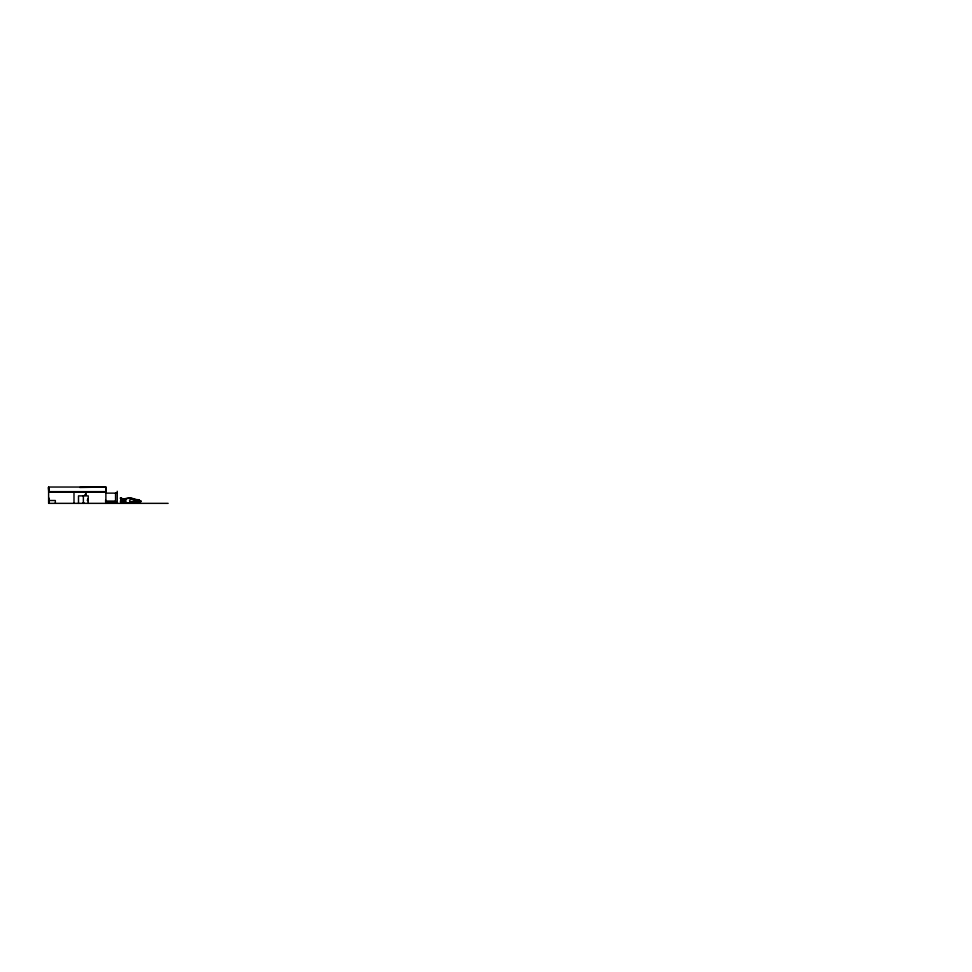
<?xml version="1.0" encoding="UTF-8"?>
<svg xmlns="http://www.w3.org/2000/svg" width="972" height="972" viewBox="0 0 972 972"><rect width="100%" height="100%" fill="white"/><g stroke="black" fill="none" stroke-linecap="round" stroke-linejoin="round"><path stroke-width="1.46" d="M48.612 489.378L48.612 487.033L105.887 487.045L105.887 503.399M79.777 487.47L105.887 487.045L105.887 492.099L48.734 492.111L48.734 491.48M48.612 487.482L48.734 492.099M140.381 502.731L137.988 502.743A1.713 1.58 81.2 0 0 138.218 502.33L138.328 501.309A1.762 1.762 0 0 0 136.019 499.973L135.667 499.887M122.788 502.22L122.083 501.637M138.194 501.564L136.59 501.989L136.639 500.313M137.975 501.588L137.939 502.5M122.909 502.014L123.031 501.224L123.456 501.831M124.598 501.649A1.422 1.422 0 0 1 122.46 502.876A1.422 1.422 0 0 1 122.46 500.422A1.422 1.422 0 0 1 124.598 501.649L124.331 501.637A1.288 1.288 0 0 1 122.533 502.767A1.288 1.288 0 0 1 122.533 500.531A1.288 1.288 0 0 1 124.465 501.649L123.286 502.014M124.44 501.382L123.651 501.917L124.319 502.488M137.186 501.637L137.368 500.301M122.338 500.859L123.019 501.175L122.739 500.301M126.032 498.964C119.507 499.268 128.632 498.527 124.525 499.001L129.908 498.126M120.455 502.026C120.018 499.912 122.338 499.669 121.196 499.778M123.152 500.957L123.566 500.313M121.123 502.196L121.488 501.309A1.75 1.75 0 0 1 122.897 499.936L123.578 499.912A1.75 1.75 0 0 1 124.695 502.646L124.562 502.816M136.384 501.382L135.995 500.811L136.675 501.127M136.457 502.002L135.886 501.236M121.998 501.115L122.618 501.37M123.444 500.932L124.355 500.859M123.201 499.839L123.529 498.988M136.7 502.062L136.141 502.646L136.821 502.014M136.736 502.378L136.578 502.913M122.739 502.998L122.788 502.172M123.869 501.941L123.979 501.285M125.145 502.463L125.157 502.439A2.272 2.272 0 0 1 125.364 501.965L125.874 501.309M124.914 502.16L125.485 501.03M134.209 499.511L135.217 499.596L133.152 499.924L130.139 498.843L139.616 500.434A13.973 13.973 0 0 1 140.709 500.993L140.891 501.09M136.991 502.196L136.578 502.585M130.114 498.83L129.227 497.858A9.343 9.343 0 0 0 128.79 497.871L123.48 499.049M137.635 501.03L136.955 501.005M134.476 500.932L134.051 501.734M134.549 500.811L134.622 500.677A2.187 2.187 0 0 1 135.144 499.997M135.643 500.143L135.509 500.252A1.762 1.762 0 0 0 134.865 501.309L134.889 502.111A1.665 1.543 -77.5 0 0 135.144 502.646L124.525 502.949M123.347 501.2L123.663 500.604M136.748 500.58L136.615 501.467M137.732 502.609L137.647 502.257M140.697 501.005L140.989 501.734M140.102 502.245C140.017 500.446 138 503.508 140.041 502.33M121.026 499.572L122.387 499.426L121.269 499.523M121.318 499.973L121.014 500.07M123.723 498.94L124.61 498.952M134.087 501.661L133.346 502.16M136.056 500.957L136.809 501.005M121.099 499.973L120.71 500.495A5.759 0.765 -61.4 0 0 120.929 500.167L120.893 500.24M125.376 501.345L125.133 502.512L125.631 500.604M136.688 501.844L135.995 502.488M135.606 502.378L135.594 502.755A1.288 1.118 -90 0 1 135.205 502.05M122.326 502.475L122.715 501.977L122.071 502.5M125.838 498.903L125.595 498.915M122.022 500.859L122.946 501.151M138.364 499.887L138.789 500.179A5.771 5.735 -53.2 0 1 139.166 500.483L139.19 500.58M138.619 500.264L140.831 501.151L138.704 500.191M121.33 499.669L123.104 499.037M137.963 500.495L138.425 500.009A10.546 10.546 0 0 1 138.862 500.337L139.239 500.544M135.509 499.62L135.412 499.778A2.807 2.807 0 0 0 135.047 500.094M121.731 498.648L122.278 499.256M126.336 499.62L126.409 499.572M137.89 499.863L138.024 499.863A6.816 6.816 0 0 0 137.647 499.559L138.194 499.802M121.257 498.891L121.889 498.83L121.026 498.77M121.354 499.243L122.035 499.001L121.379 499.243L121.257 498.211M121.099 499.426L122.035 499.924M133.346 502.184L132.945 502.111A3.742 3.694 20.4 0 0 132.314 501.844L131.256 501.576M137.344 501.418L138.085 501.236M136.359 499.681L136.481 499.693A3.475 3.475 0 0 1 137.04 500.009L137.465 499.827M120.832 498.988L122.18 498.867M121.038 498.417L121.743 498.502M137.076 500.094L138.024 500.058L132.508 498.405A13.717 13.717 0 0 0 130.916 498.186L129.47 498.296L130.649 498.369A10.838 10.789 -62.7 0 1 131.755 498.515L132.459 498.672M120.905 498.417L121.549 498.49L120.88 498.247M122.679 501.649L121.779 501.564M105.778 487.677L105.887 492.099M105.887 491.638L48.734 491.65L48.612 487.033L48.612 503.35L168.156 503.35M79.121 492.099L84.479 492.099M85.779 492.379L85.657 495.015M105.887 493.132L117.235 493.132M136.129 499.705L138.121 500.143M136.724 499.657L137.368 499.815M48.612 500.507L55.331 500.507L55.331 503.35M105.839 501.03L115.571 501.102M105.887 502.099L115.449 502.099M105.887 502.816L115.449 502.816M121.281 498.964L121.719 498.697M129.604 498.405L131.913 498.672M129.944 498.332L130.649 498.369M129.519 500.398L129.908 501.26M123.894 502.403L123.663 502.609M130.698 501.43L129.884 501.273M132.605 498.818L134.282 499.438M139.664 500.945L138.802 500.495M139.324 500.762L139.604 500.859A3.633 1.434 11.7 0 1 140.102 501.054M123.602 502.184L123.614 502.913M138.935 500.616L139.616 500.932M132.836 502.05L132.945 502.135A3.779 3.73 20.4 0 0 132.314 501.856M121.597 498.235L122.229 498.709M137.635 500.932L136.785 500.653M137.064 502.111L137.331 502.731M135.922 502.22A1.288 1.118 -90 0 0 137.854 502.366A1.288 1.118 -90 0 0 136.991 500.361A1.288 1.118 -90 0 0 135.922 502.22L135.934 502.342A1.482 1.276 -90 0 0 138.097 502.39A1.482 1.276 -90 0 0 136.991 500.167A1.482 1.276 -90 0 0 135.886 502.39M120.905 498.685L121.5 498.174L120.236 498.016L120.625 498.855M123.371 502.378L122.824 502.682L123.48 502.621M73.993 491.941L74.006 503.35M117.235 491.261L117.235 503.35M115.571 493.132L115.571 503.35M115.449 501.102L115.449 503.35M105.62 500.07L105.62 502.245M88.233 503.399L88.233 495.878L78.501 495.878L78.501 503.399M85.67 492.379L85.779 495.137L84.953 494.602L85.56 495.015M84.066 502.986L83.045 502.986M83.361 495.878L83.361 503.399M49.001 498.114L49.013 503.35M136.566 500.24A1.482 1.276 -90 0 1 137.052 502.731A1.482 1.276 -90 0 1 134.938 502.014M134.987 501.102A1.482 1.276 -90 0 1 135.302 500.568M140.235 501.904L138.862 502.585L140.235 501.904M122.703 499.122L122.776 499.086M87.784 498.77L87.492 500.592L87.784 498.77M121.937 498.636L120.65 498.357L121.937 498.636"/></g></svg>
